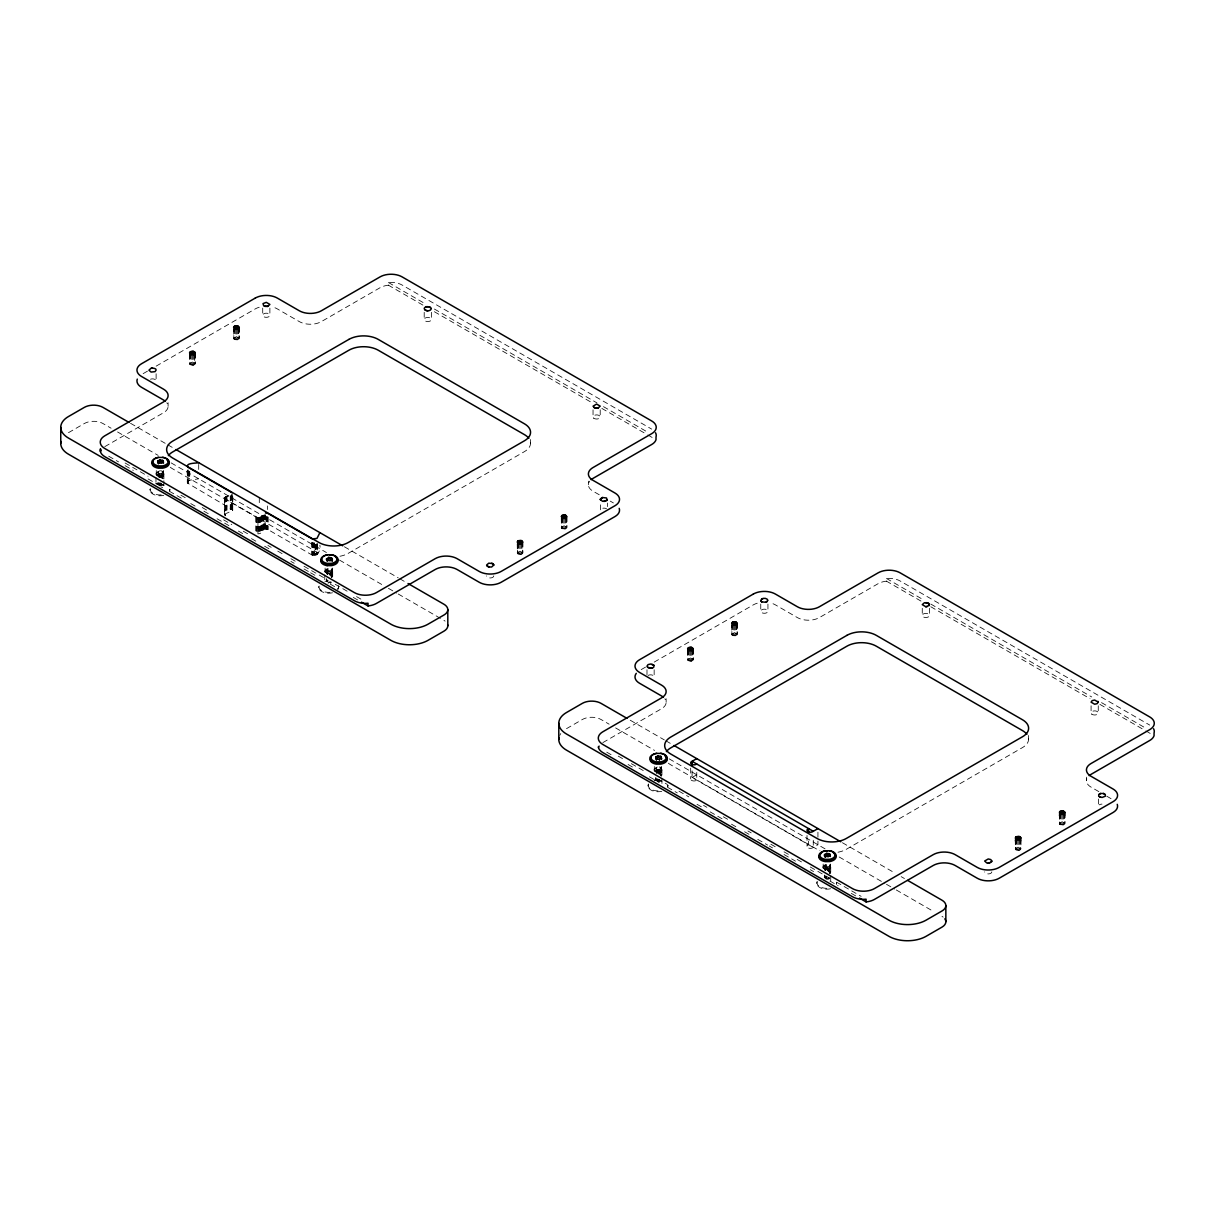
<?xml version="1.0" encoding="UTF-8"?>
<svg xmlns="http://www.w3.org/2000/svg" width="1215" height="1215" viewBox="0 0 1215 1215"><rect width="100%" height="100%" fill="white"/><g stroke="black" fill="none" stroke-linecap="round" stroke-linejoin="round"><path stroke-width="0.75" stroke-dasharray="5 3.75" d="M422.911 305.102L388.435 285.206L388.435 282.518A15.567 8.991 0 0 1 402.104 285.024L651.68 429.108M920.97 601.076L886.494 581.18L886.494 578.477A15.567 8.991 0 0 1 900.148 580.983L1149.724 725.082M187.201 481.93L189.175 480.305L198.698 478.801M224.486 498.074L225.944 496.631L232.171 495.067M224.486 514.218L232.672 510.589L232.779 495.887M189.54 363.71L192.395 362.055L195.251 363.71L193.534 365.214L189.783 364.363L189.54 352.882M233.584 338.271L236.439 336.631L239.294 338.271L237.578 339.79L233.827 338.939L233.584 327.442M517.18 552.871L520.035 551.215L522.89 552.871L521.174 554.374L517.423 553.524L517.18 542.042M561.224 527.432L564.079 525.791L566.934 527.432L565.218 528.95L561.467 528.1L561.224 516.618M687.599 659.669L690.454 658.029L693.309 659.669L691.578 661.188L687.827 660.322L687.599 648.84M731.643 634.245L734.498 632.59L737.353 634.245L735.622 635.764L731.87 634.898L731.643 623.417M1015.239 848.829L1018.094 847.189L1020.949 848.829L1019.218 850.348L1015.467 849.482L1015.239 839.808M1059.283 823.405L1062.138 821.75L1064.993 823.405L1063.262 824.924L1059.51 824.059L1059.283 812.577M257.945 517.742L261.058 516.907L262.622 514.082C260.466 518.972 267.057 533.674 257.945 533.886L257.945 517.742L224.486 498.423M262.425 530.56L264.84 529.163L268.151 529.664L311.754 554.845C317.404 557.776 320.942 549.818 319.894 545.186M158.74 475.187L158.178 475.551A3.113 1.792 0 0 1 163.114 475.657A3.113 1.792 0 0 1 161.686 478.376M158.74 476.477L158.178 476.857A3.113 1.792 0 0 1 161.868 476.356A3.113 1.792 0 0 1 163.661 478.285M327.579 573.951A2.369 1.367 0 0 1 330.92 573.753A2.369 1.367 0 0 1 331.239 575.682L331.817 575.318M329.797 574.756A2.369 1.367 0 0 1 331.239 576.973L331.817 576.609M656.799 771.145L656.221 771.525A3.113 1.792 0 0 1 661.37 771.814A3.113 1.792 0 0 1 658.94 774.456M656.799 772.436L656.221 772.816A3.113 1.792 0 0 1 660.899 772.725A3.113 1.792 0 0 1 660.444 775.413L661.036 775.094M825.623 869.91L825.046 870.289A3.113 1.792 0 0 1 829.739 870.198A3.113 1.792 0 0 1 829.268 872.886L829.86 872.567M829.86 871.276L829.298 871.656A2.369 1.367 0 0 0 828.706 869.621A2.369 1.367 0 0 0 825.304 870.213M143.142 373.643L148.017 370.833M156.143 366.14L255.287 308.899A15.567 8.991 0 0 1 260.116 307M68.48 432.677L84.321 423.534A13.183 7.609 0 0 1 102.971 423.534L111.081 428.212M104.809 446.634L163.539 412.736A15.567 8.991 0 0 0 166.82 402.803M641.186 669.617L646.061 666.792M654.186 662.114L753.346 604.857A15.567 8.991 0 0 1 758.16 602.974M566.524 728.651L582.365 719.493A13.183 7.609 0 0 1 601.015 719.493L609.125 724.186M602.868 742.593L661.583 708.694A15.567 8.991 0 0 0 664.863 698.762M696.757 774.775L692.094 777.463A3.341 1.929 0 0 0 691.639 780.41A3.341 1.929 0 0 0 696.757 780.151L696.757 771.191M388.435 282.518L424.551 303.37M434.408 309.05L596.914 402.879M603.475 406.661L647.808 432.251M434.408 311.739L591.994 402.727M601.835 408.407L646.152 433.998M647.808 434.94L652.728 437.795M886.494 578.477L924.25 600.286M930.812 604.068L1091.678 696.939M1101.534 702.635L1145.851 728.225M930.812 606.756L1090.037 698.686M1099.894 704.381L1144.211 729.957M1145.851 730.914L1150.772 733.754M599.238 494.763L592.95 491.133A15.567 8.991 0 0 1 589.67 481.201M610.249 501.127L613.393 502.934M1098.861 791.633L1090.994 787.092A15.567 8.991 0 0 1 1086.772 778.891M1106.728 796.174L1111.452 798.908M130.552 423.306L166.242 443.915M167.867 444.857L172.743 447.667M344.377 546.765L398.247 577.854M399.872 578.811L406.402 582.577M630.221 720.222L664.301 739.889M665.926 740.831L672.411 744.567M842.42 842.724L894.65 872.886M901.181 876.653L904.446 878.536M117.566 431.963L158.132 455.382M171.118 462.885L326.425 552.536M339.486 560.085L381.92 584.582M388.451 588.349L396.606 593.072M398.247 594.014L440.681 618.511M615.625 727.937L654.566 750.414M669.161 758.843L826.109 849.452M839.155 856.985L884.869 883.381M886.494 884.323L894.65 889.031M896.29 889.972L933.834 911.645M187.201 471.162L187.809 483.236L232.779 509.905M125.099 462.991L148.078 476.25M159.575 482.887L166.136 486.683M180.913 495.204L187.475 499.001M202.252 507.521L208.813 511.318M223.59 519.853L231.792 524.591M243.289 531.228L248.209 534.068M267.908 545.444L271.188 547.327M277.764 551.124L284.325 554.921M290.886 558.703L297.462 562.499M304.023 566.281L327.002 579.555M335.219 584.294L349.981 592.829M356.557 596.611L361.478 599.451M108.682 456.202L118.538 461.882M125.099 465.679L133.316 470.418M148.078 478.938L162.856 487.473M169.417 491.27L184.194 499.79M190.755 503.587L197.331 507.369M203.892 511.166L210.453 514.963M217.029 518.744L231.792 527.28M238.368 531.061L244.929 534.858M251.49 538.655L258.066 542.437M264.627 546.234L271.188 550.031M290.886 561.391L294.182 563.289M304.023 568.985L308.944 571.825M310.584 572.766L315.52 575.606M330.283 584.142L338.499 588.88M353.276 597.416L358.197 600.256M618.222 756.11L624.799 759.907M631.36 763.688L646.137 772.224M657.619 778.861L667.475 784.541M678.957 791.178L688.814 796.858M703.576 805.393L706.872 807.292M723.274 816.769L728.21 819.609M747.908 830.984L751.189 832.867M770.887 844.243L777.448 848.04M784.024 851.821L790.585 855.618M797.146 859.415L803.723 863.197M810.284 866.994L829.982 878.369M836.543 882.151L861.162 896.366M606.741 752.161L611.661 755.016M628.079 764.493L634.64 768.275M649.418 776.81L659.259 782.49M667.475 787.229L677.317 792.924M697.015 804.284L703.576 808.081M710.152 811.878L724.93 820.398M731.491 824.195L738.052 827.977M744.628 831.774L751.189 835.571M757.75 839.352L767.607 845.048M769.247 845.989L772.527 847.888M784.024 854.525L795.506 861.146M810.284 869.682L813.564 871.58M829.982 881.057L838.183 885.796M851.32 893.374L856.241 896.214M829.997 872.962L829.389 872.567A2.369 1.367 0 0 1 829.815 873.236M824.924 869.894L825.532 870.289A2.369 1.367 0 0 1 826.428 868.254A2.369 1.367 0 0 1 829.739 869.12A2.369 1.367 0 0 1 827.688 870.851M825.532 876.744L824.924 876.349A3.113 1.792 0 0 0 826.17 876.941M661.157 775.489L660.565 775.094A2.369 1.367 0 0 1 660.975 776.112M656.707 772.816L656.1 772.421A3.113 1.792 0 0 0 657.345 773.013M331.346 574.012L331.938 574.422A3.113 1.792 0 0 1 331.224 576.928M331.346 576.609L331.938 577.004A3.113 1.792 0 0 0 331.391 576.654M162.506 477.844L163.114 478.239A3.113 1.792 0 0 0 159.484 477.601M158.649 483.312L158.056 482.917A3.113 1.792 0 0 0 160.881 483.661M825.243 878.369L824.545 877.23A3.113 1.792 0 0 0 825.486 877.989M655.72 779.757L656.404 780.896M157.661 483.798L158.36 484.937M224.486 514.568L224.593 497.74M1098.254 705.763L1098.254 712.932M1098.421 798.984L1098.421 806.168A3.584 2.066 0 0 1 1102.005 804.102M1091.085 705.763L1091.085 712.932M1086.438 777.129L1086.438 780.744M1064.993 812.577L1064.993 823.405M1064.75 813.23L1064.75 824.059M1064.158 813.746L1064.158 824.575M1063.262 814.096L1063.262 824.924M1062.138 814.232L1062.138 825.046M1060.999 814.096L1060.999 824.924M1060.118 813.746L1060.118 824.575M1059.814 813.488L1059.814 824.317M1059.51 813.23L1059.51 824.059M1028.604 735.485L1028.604 739.085M1020.949 839.808L1020.949 848.829M1020.706 838.654L1020.706 849.482M1020.114 839.17L1020.114 849.999M1019.218 839.519L1019.218 850.348M1018.094 839.656L1018.094 850.485M1016.955 839.519L1016.955 850.348M1016.074 839.17L1016.074 849.999M1015.77 838.912L1015.77 849.741M1015.467 838.654L1015.467 849.482M929.429 608.29L929.429 615.458A3.584 2.066 0 0 1 924.053 617.25A3.584 2.066 0 0 1 924.053 613.666A3.584 2.066 0 0 1 929.429 615.458M922.261 608.29L922.261 615.458M836.649 883.472L836.649 882.637A9.887 5.71 0 0 1 836.315 884.11M830.726 867.328L830.726 874.132M830.726 875.833L830.726 880.936M830.331 864.032L830.331 867.616M830.027 864.442L830.027 868.862M824.894 864.746L824.894 869.15M823.163 864.032L823.163 867.616M817.938 832.184L817.938 839.352M817.938 841.16L817.938 844.744L813.275 847.432A3.387 1.959 0 0 1 807.99 847.797A3.387 1.959 0 0 1 808.613 844.744L808.613 837.56M816.875 882.637L816.875 883.472M813.275 840.248L813.275 847.432L692.094 777.463L692.094 768.488M807.018 835.419L807.018 846.187M767.941 604.052L767.941 611.221A3.584 2.066 0 0 1 762.564 613.013A3.584 2.066 0 0 1 762.564 609.429A3.584 2.066 0 0 1 767.941 611.221M760.757 604.052L760.757 611.221M737.353 623.417L737.353 634.245M737.11 622.763L737.11 634.898M736.806 624.313L736.806 633.334M736.518 624.586L736.518 635.415M735.622 624.935L735.622 635.764M734.498 625.072L734.498 635.885M733.359 624.935L733.359 635.764M732.478 624.586L732.478 635.415M731.87 622.763L731.87 634.898M693.309 648.84L693.309 659.669M693.066 649.493L693.066 660.322M692.763 649.736L692.763 658.758M692.474 650.01L692.474 660.839M691.578 650.359L691.578 661.188M690.454 650.496L690.454 661.325M690.667 768.108L690.667 778.876M689.315 650.359L689.315 661.188M688.434 650.01L688.434 660.839M687.827 649.493L687.827 660.322M667.87 786.044L667.87 785.194A9.887 5.71 0 0 1 667.521 786.667M666.139 698.731L666.139 702.331M661.932 769.9L661.932 783.493M661.507 766.559L661.507 770.143A3.584 2.066 0 0 1 656.495 772.041M661.203 766.969L661.203 771.388M656.054 767.273L656.054 771.677M654.323 766.559L654.323 770.143M654.156 669.738L654.156 676.907M648.096 785.194L648.096 786.044M646.988 669.738L646.988 676.907M607.546 503.025L607.546 506.609M600.377 504.817L600.377 510.194A3.584 2.066 0 0 1 602.594 508.295A3.584 2.066 0 0 1 606.498 508.736M600.21 409.789L600.21 416.973M593.042 409.789L593.042 416.973M588.394 481.17L588.394 484.77M566.934 516.618L566.934 527.432M566.706 517.271L566.706 528.1M566.099 517.772L566.099 528.601M565.218 518.122L565.218 528.95M564.079 518.258L564.079 529.087M562.955 518.122L562.955 528.95M562.059 517.772L562.059 528.601M561.77 517.514L561.77 528.343M561.467 517.271L561.467 528.1M530.56 439.511L530.56 443.126M522.89 542.042L522.89 552.871M522.663 541.389L522.663 553.524M522.055 543.211L522.055 554.025M521.174 543.545L521.174 554.374M520.035 543.682L520.035 554.511M518.911 543.545L518.911 554.374M518.03 543.211L518.03 554.025M517.727 542.953L517.727 553.782M517.423 541.389L517.423 553.524M431.371 312.316L431.371 319.499A3.584 2.066 0 0 1 425.994 321.292A3.584 2.066 0 0 1 425.994 317.707A3.584 2.066 0 0 1 431.371 319.499M424.202 312.316L424.202 319.499M338.605 586.663L338.605 587.513M332.682 571.369L332.682 576.457M332.287 568.058L332.287 571.658M331.984 568.483L331.984 572.888M326.835 568.772L326.835 573.191M325.104 568.058L325.104 571.658M324.769 574.756L324.769 579.859M318.831 586.663L318.831 587.513M317.495 544.988L317.495 553.949M317.282 543.515L317.282 554.283M316.978 543.819L316.978 554.572M316.599 544.077L316.599 554.845M316.143 544.305L316.143 555.058M315.627 544.472L315.627 555.24M315.065 544.593L315.065 555.346M314.472 542.847L314.472 555.407M313.88 542.847L313.88 555.407M313.288 542.786L313.288 555.346M312.726 542.68L312.726 555.24M312.209 542.497L312.209 555.058M311.754 542.285L311.754 554.845M269.882 308.078L269.882 315.262A3.584 2.066 0 0 1 264.505 317.054A3.584 2.066 0 0 1 264.505 313.455A3.584 2.066 0 0 1 269.882 315.262M268.151 517.104L268.151 529.664M267.695 516.891L267.695 529.451M267.452 505.941L267.452 509.525M267.178 516.709L267.178 529.269M266.617 516.603L266.617 529.163M266.024 516.542L266.024 529.102M265.432 514.75L265.432 529.102M264.84 514.811L264.84 529.163M264.278 514.917L264.278 529.269M263.761 515.099L263.761 529.451M263.306 515.312L263.306 529.664M262.926 515.585L262.926 529.937M262.713 308.078L262.713 315.262M261.559 516.284L261.559 532.428M261.347 516.603L261.347 532.747M261.058 516.907L261.058 533.051M260.663 517.165L260.663 533.309M260.207 517.393L260.207 533.537M259.691 517.56L259.691 533.704M259.296 497.649L259.296 504.817M259.129 517.681L259.129 533.825M258.537 517.742L258.537 533.886M257.352 517.681L257.352 533.825M256.79 517.56L256.79 533.704M256.274 517.393L256.274 533.537M255.818 517.165L255.818 533.309M239.294 327.442L239.294 338.271M239.066 326.789L239.066 338.939M238.763 328.339L238.763 337.375M238.459 328.612L238.459 339.441M237.578 328.961L237.578 339.79M236.439 329.098L236.439 339.927M235.315 328.961L235.315 339.79M234.419 328.612L234.419 339.441M233.827 326.789L233.827 338.939M232.672 496.236L232.672 510.589M232.475 496.555L232.475 510.907M232.171 494.581L232.171 511.211M231.792 494.323L231.792 511.469M231.336 495.553L231.336 511.697M230.82 495.72L230.82 511.864M230.258 495.842L230.258 511.986M227.023 496.343L227.023 512.487M226.461 496.464L226.461 512.608M225.944 496.631L225.944 512.776M225.489 496.859L225.489 515.798M225.094 497.117L225.094 515.54M224.805 497.421L224.805 515.236M198.698 464.449L198.698 469.841M195.251 352.882L195.251 363.71M195.023 353.535L195.023 364.363M194.719 355.57L194.719 362.799M194.415 354.036L194.415 364.865M193.534 354.385L193.534 365.214M192.395 354.522L192.395 365.351M191.271 354.385L191.271 365.214M190.391 354.036L190.391 364.865M189.783 353.535L189.783 364.363M189.737 471.223L189.737 480.198M189.175 471.344L189.175 480.305M188.659 471.511L188.659 480.487M188.188 469.947L188.188 483.509M187.809 470.205L187.809 483.236M187.52 470.387L187.52 482.947M187.307 470.053L187.307 482.613M169.811 490.07L169.811 489.235A9.887 5.71 0 0 1 169.477 490.708M168.095 402.757L168.095 406.372M163.888 473.926L163.888 479.029M163.888 480.73L163.888 487.534M163.448 470.585L163.448 474.184A3.584 2.066 0 0 1 158.436 476.083M163.159 471.01L163.159 475.414M158.011 471.298L158.011 475.718M156.112 373.764L156.112 380.948A3.584 2.066 0 0 0 153.895 379.034A3.584 2.066 0 0 0 149.992 379.475M156.279 470.585L156.279 474.184M155.976 477.328L155.976 482.431M150.037 489.235L150.037 490.07M836.573 882.728A9.887 5.71 0 0 1 836.573 884.216M830.559 888.757A9.887 5.71 0 0 1 820.247 887.77A9.887 5.71 0 0 1 817.224 881.999M825.471 877.822A9.887 5.71 0 0 1 826.762 877.762M828.053 877.822A9.887 5.71 0 0 1 829.329 877.959A3.113 1.792 0 0 1 826.17 878.232M657.983 790.904A9.887 5.71 0 0 1 648.43 783.721M654.186 779.924A9.887 5.71 0 0 1 659.274 779.529M667.779 785.3A9.887 5.71 0 0 1 667.779 786.788M661.765 791.314A9.887 5.71 0 0 1 651.453 790.327A9.887 5.71 0 0 1 648.43 784.571M654.186 780.774A9.887 5.71 0 0 1 659.274 780.379M826.762 888.332A9.887 5.71 0 0 1 817.224 881.148M824.21 877.109A9.887 5.71 0 0 1 826.762 876.926M822.813 867.328A3.949 2.278 0 0 1 827.461 865.08A3.949 2.278 0 0 1 830.483 868.118A3.949 2.278 0 0 1 824.788 869.302M823.633 868.725A3.949 2.278 0 0 1 823.117 868.209M655.174 771.51A3.949 2.278 0 0 1 656.632 767.743A3.949 2.278 0 0 1 661.917 770.097A3.949 2.278 0 0 1 655.994 771.874M559.69 735.47A26.366 15.218 0 0 1 560.798 733.587M941.99 916.368A13.183 7.609 0 0 1 943.129 917.112M656.282 773.089A2.369 1.367 0 0 1 660.14 772.254A2.369 1.367 0 0 1 659.472 774.593M660.975 780.638A2.369 1.367 0 0 1 657.649 781.67M656.267 780.546A2.369 1.367 0 0 1 657.786 779.134M659.608 766.893A2.369 1.367 0 0 1 660.596 768.913A2.369 1.367 0 0 1 656.966 769.125A2.369 1.367 0 0 1 657.254 767.03M655.538 771.555A3.113 1.792 0 0 1 658.317 769.581A3.113 1.792 0 0 1 661.735 771.191A3.113 1.792 0 0 1 658.94 773.165A2.369 1.367 0 0 1 660.793 775.17M657.133 773.074A2.369 1.367 0 0 1 657.254 770.902A2.369 1.367 0 0 1 660.854 771.54A2.369 1.367 0 0 1 658.864 773.378M660.444 780.577A3.113 1.792 0 0 1 657.345 780.759M656.662 780.516A3.113 1.792 0 0 1 656.221 777.98M658.864 779.848A2.369 1.367 0 0 1 656.404 778.967M658.94 779.62A3.113 1.792 0 0 1 656.662 779.225M656.1 778.876A3.113 1.792 0 0 1 655.553 777.539M660.611 775.155A3.113 1.792 0 0 1 661.537 775.899M659.138 773.469A3.113 1.792 0 0 1 661.461 775.99M824.621 869.393A3.113 1.792 0 0 1 829.739 868.907A3.113 1.792 0 0 1 828.554 871.823M829.298 878.764A2.369 1.367 0 0 1 825.957 878.946M825.122 877.67A2.369 1.367 0 0 1 826.078 876.774M824.393 868.558A3.113 1.792 0 0 1 827.688 867.054A3.113 1.792 0 0 1 830.574 868.831A3.113 1.792 0 0 1 827.764 870.639M825.486 870.229A3.113 1.792 0 0 1 824.545 869.484M825.82 870.168A2.582 1.488 0 0 1 825.608 867.966A2.582 1.488 0 0 1 829.42 868.042A2.582 1.488 0 0 1 828.964 870.213L828.372 870.396A2.582 1.488 0 0 1 827.719 870.487M824.393 876.304A3.113 1.792 0 0 1 824.621 875.848M825.957 877.002A2.369 1.367 0 0 1 825.243 876.44M824.545 875.939A3.113 1.792 0 0 1 824.393 875.013M829.435 872.628A3.113 1.792 0 0 1 830.377 873.372A3.113 1.792 0 0 0 827.962 870.942M827.84 870.73A2.369 1.367 0 0 1 829.298 872.947M886.494 581.18A15.567 8.991 0 0 0 878.126 583.671L819.396 617.585A15.567 8.991 0 0 1 797.389 617.585L775.367 604.857A15.567 8.991 0 0 0 770.538 602.974M668.341 763.157A20.761 11.983 0 0 0 670.756 764.843L816.996 849.27A20.761 11.983 0 0 0 819.912 850.682M837.97 852.216A20.761 11.983 0 0 0 846.354 849.27L1022.529 747.559A20.761 11.983 0 0 0 1028.163 736.624M655.386 771.616A3.584 2.066 0 0 1 656.556 768.229A3.584 2.066 0 0 1 661.507 770.173M648.035 675.449A3.584 2.066 0 0 1 652.592 675.191A3.584 2.066 0 0 1 653.867 677.727M823.451 868.436A3.584 2.066 0 0 1 826.701 865.551A3.584 2.066 0 0 1 830.058 868.406A3.584 2.066 0 0 1 824.21 869.074M991.82 871.854A3.584 2.066 0 0 1 988.235 873.919A3.584 2.066 0 0 1 984.651 871.854M158.421 476.781A2.369 1.367 0 0 1 162.081 476.28A2.369 1.367 0 0 1 161.96 478.452M162.947 484.314A2.369 1.367 0 0 1 159.605 485.696M158.223 484.588A2.369 1.367 0 0 1 160.972 483.099M160.972 470.828A2.369 1.367 0 0 1 162.537 472.954A2.369 1.367 0 0 1 158.542 472.878A2.369 1.367 0 0 1 160.35 470.812M157.479 475.581A3.113 1.792 0 0 1 160.82 473.607A3.113 1.792 0 0 1 163.6 475.855A3.113 1.792 0 0 1 159.302 477.039M158.603 476.796A3.113 1.792 0 0 1 158.056 476.447L158.649 476.857A2.369 1.367 0 0 1 159.94 474.731A2.369 1.367 0 0 1 162.947 476.159A2.369 1.367 0 0 1 159.605 477.298A2.369 1.367 0 0 1 162.947 478.497M162.4 484.618A3.113 1.792 0 0 1 159.302 484.8M158.603 484.542A3.113 1.792 0 0 1 157.51 482.871M160.82 483.874A2.369 1.367 0 0 1 158.36 482.993M331.224 575.637A3.113 1.792 0 0 0 331.391 572.781A3.113 1.792 0 0 0 326.577 573.434A3.113 1.792 0 0 0 326.881 573.92M331.239 582.79A2.369 1.367 0 0 1 330.252 583.2M328.43 583.17A2.369 1.367 0 0 1 327.913 582.987M327.063 581.696A2.369 1.367 0 0 1 328.035 580.816M326.334 572.584A3.113 1.792 0 0 1 329.645 571.08A3.113 1.792 0 0 1 332.53 572.857A3.113 1.792 0 0 1 329.721 574.665M327.184 574.012A2.369 1.367 0 0 1 328.764 572.204A2.369 1.367 0 0 1 331.741 573.267A2.369 1.367 0 0 1 329.645 574.892M327.777 574.194A2.582 1.488 0 0 1 327.564 571.992A2.582 1.488 0 0 1 331.376 572.068A2.582 1.488 0 0 1 330.92 574.255L330.328 574.437A2.582 1.488 0 0 1 329.66 574.528M328.126 582.274A3.113 1.792 0 0 0 331.224 582.091A9.887 5.71 0 0 0 327.427 581.848M326.881 581.681A3.113 1.792 0 0 1 326.577 579.889M327.913 581.043A2.369 1.367 0 0 1 327.048 580.117M328.126 580.983A3.113 1.792 0 0 1 326.577 578.598M330.92 576.335A2.369 1.367 0 0 1 331.771 577.262M329.918 574.984A3.113 1.792 0 0 1 332.485 577.049M327.594 573.996A3.113 1.792 0 0 1 331.938 574.422M338.271 586.04A9.887 5.71 0 0 1 338.271 588.986M332.5 592.783A9.887 5.71 0 0 1 322.203 591.796A9.887 5.71 0 0 1 319.165 586.04M161.215 494.885A9.887 5.71 0 0 1 150.371 487.747M156.143 483.95A9.887 5.71 0 0 1 161.215 483.57M169.736 489.326A9.887 5.71 0 0 1 169.736 490.814M163.706 495.356A9.887 5.71 0 0 1 153.409 494.368A9.887 5.71 0 0 1 150.371 488.597M157.373 484.557A9.887 5.71 0 0 1 161.215 484.421M162.491 484.557A9.887 5.71 0 0 1 163.706 484.8M160.957 487.018A3.949 2.278 0 0 1 162.719 487.61M338.529 585.919A9.887 5.71 0 0 1 337.284 589.518M330.009 592.328A9.887 5.71 0 0 1 318.922 585.919M324.937 581.393A9.887 5.71 0 0 1 327.427 580.998M325.301 572.508A3.949 2.278 0 0 1 328.035 569.121A3.949 2.278 0 0 1 332.621 571.764A3.949 2.278 0 0 1 326.744 573.343M156.796 475.323A3.949 2.278 0 0 1 158.907 471.724A3.949 2.278 0 0 1 163.843 474.23A3.949 2.278 0 0 1 157.95 475.9M443.946 620.394A13.183 7.609 0 0 1 445.085 621.138M388.435 285.206A15.567 8.991 0 0 0 380.082 287.712L321.352 321.611A15.567 8.991 0 0 1 299.33 321.611L277.309 308.899A15.567 8.991 0 0 0 272.479 307M170.282 467.198A20.761 11.983 0 0 0 172.712 468.884L318.938 553.311A20.761 11.983 0 0 0 320.32 554.04M339.927 556.257A20.761 11.983 0 0 0 348.31 553.311L524.47 451.6A20.761 11.983 0 0 0 530.12 440.665M157.327 475.642A3.584 2.066 0 0 1 158.512 472.255A3.584 2.066 0 0 1 163.448 474.199M325.407 572.478A3.584 2.066 0 0 1 328.658 569.577A3.584 2.066 0 0 1 332.014 572.432A3.584 2.066 0 0 1 326.167 573.115M493.776 575.895A3.584 2.066 0 0 1 490.192 577.96A3.584 2.066 0 0 1 486.592 575.895M162.081 476.781L161.489 476.963A2.582 1.488 0 0 1 158.011 475.46A2.582 1.488 0 0 1 161.853 474.26A2.582 1.488 0 0 1 162.081 476.781M660.14 772.74L659.548 772.937A2.582 1.488 0 0 1 656.054 771.419A2.582 1.488 0 0 1 659.897 770.234A2.582 1.488 0 0 1 660.14 772.74M657.133 771.783A2.369 1.367 0 0 0 660.975 770.948A2.369 1.367 0 0 0 657.786 769.444A2.369 1.367 0 0 0 657.133 771.783M825.957 866.675A2.369 1.367 0 0 0 829.799 865.839A2.369 1.367 0 0 0 826.625 864.336A2.369 1.367 0 0 0 825.957 866.675M825.957 869.257A2.369 1.367 0 0 0 829.799 868.421A2.369 1.367 0 0 0 826.625 866.918A2.369 1.367 0 0 0 825.957 869.257M1091.784 714.162A3.584 2.066 0 0 0 1097.965 713.752A3.584 2.066 0 0 0 1094.259 710.881A3.584 2.066 0 0 0 1091.784 714.162M159.074 475.824A2.369 1.367 0 0 0 162.916 474.989A2.369 1.367 0 0 0 159.742 473.486A2.369 1.367 0 0 0 159.074 475.824M327.913 570.716A2.369 1.367 0 0 0 331.756 569.865A2.369 1.367 0 0 0 328.566 568.362A2.369 1.367 0 0 0 327.913 570.716M327.913 573.298A2.369 1.367 0 0 0 331.756 572.462A2.369 1.367 0 0 0 328.566 570.959A2.369 1.367 0 0 0 327.913 573.298M593.74 418.203A3.584 2.066 0 0 0 599.906 417.793A3.584 2.066 0 0 0 596.216 414.907A3.584 2.066 0 0 0 593.74 418.203"/><path stroke-width="1.5" d="M619.21 508.356A15.567 8.991 0 0 1 614.972 516.557L501.203 582.243A15.567 8.991 0 0 1 479.181 582.243L457.159 569.531A15.567 8.991 0 0 0 435.137 569.531L376.407 603.43A15.567 8.991 0 0 1 368.039 605.936L368.039 603.247A15.567 8.991 0 0 1 354.385 600.742L104.809 456.658A15.567 8.991 0 0 1 100.48 448.775L100.48 451.464A15.567 8.991 0 0 1 101.058 450.127M1117.253 804.33A15.567 8.991 0 0 1 1113.016 812.531L999.246 878.217A15.567 8.991 0 0 1 977.225 878.217L955.203 865.505A15.567 8.991 0 0 0 933.181 865.505L874.451 899.404A15.567 8.991 0 0 1 866.098 901.91L866.098 899.206A15.567 8.991 0 0 1 852.429 896.716L602.868 752.617A15.567 8.991 0 0 1 598.327 746.845M152.27 462.095L152.239 464.677A8.444 4.875 0 0 0 158.284 468.17L162.749 468.14A8.794 5.088 0 0 0 168.885 464.601L168.931 462.019A8.444 4.875 0 0 0 166.728 459.802M321.109 559.568L321.064 562.15A8.444 4.875 0 0 0 327.108 565.643M819.153 855.542L819.123 858.109A8.444 4.875 0 0 0 825.167 861.602L829.632 861.587A8.794 5.088 0 0 0 835.768 858.033L835.799 855.466A8.444 4.875 0 0 0 833.596 853.249M431.371 308.671C430.778 311.556 424.81 311.556 424.202 308.671L424.506 307.835C426.009 304.631 432.175 308.701 431.082 307.911M493.472 564.307L493.776 565.127L492.713 563.593L488.764 563.168L486.592 565.066L488.764 567.025L486.896 565.947M493.776 565.066L491.604 567.025L488.764 566.965M602.534 497.543L606.498 497.968L607.257 500.261L602.534 501.339L600.377 499.441L602.534 497.467L601.425 497.968M600.377 499.441L600.666 498.621M646.988 666.139L648.035 664.62L650.572 664.013L653.867 665.258L653.867 666.974C652.379 670.194 646.243 666.078 647.276 666.974M929.429 604.69L929.126 605.51L928.381 603.172L929.126 603.87M991.82 861.086L990.772 859.567L988.235 858.959L984.651 861.025L986.808 862.984L989.663 862.984L991.82 861.025L991.531 861.921M1015.467 837.348L1015.467 838.654L1018.094 839.656L1020.949 838.001L1019.218 836.497L1016.074 836.846L1015.467 840.962M1098.254 702.103L1097.206 703.637L1094.669 704.244L1091.085 702.164L1092.133 700.645L1094.669 700.037L1098.254 702.164L1097.965 701.344M1059.51 811.924L1059.51 813.23L1062.138 814.232L1064.993 812.577L1063.262 811.058L1060.118 811.407L1059.51 815.538M1099.469 793.942L1100.593 793.441L1098.725 794.58L1098.725 796.22L1102.005 797.48L1105.301 796.22L1105.301 794.519L1103.433 793.441L1104.541 793.942M319.894 532.626L316.978 538.427L312.209 538.913L268.151 513.52L265.432 512.958M190.391 351.712L189.54 352.882L191.271 354.385L193.534 354.385L195.251 352.882L193.534 351.363L190.391 351.712L190.391 355.327M234.419 326.288L233.584 327.442L235.315 328.961L237.578 328.961L239.294 327.442L237.578 325.939L234.419 326.288L234.419 329.888M518.03 540.872L517.18 542.042L518.911 543.545L521.174 543.545L522.89 542.042L521.174 540.523L518.03 540.872L518.03 544.487M562.059 515.449L561.224 516.618L562.955 518.122L565.218 518.122L566.934 516.618L565.218 515.099L562.059 515.449L562.059 519.048M607.257 500.261L603.961 501.506M688.434 647.671L687.599 648.84L689.315 650.359L691.578 650.359L693.309 648.84L691.578 647.337L688.434 647.671L688.434 651.286M732.478 622.247L731.643 623.417L733.359 624.935L735.622 624.935L737.353 623.417L735.622 621.898L732.478 622.247L732.478 625.862M761.82 601.85L765.769 602.291L767.941 600.392C767.242 597.567 761.38 597.628 760.757 600.453L761.82 601.926L761.061 601.273M929.126 605.45L925.845 606.771L922.261 604.63L924.418 602.731L928.381 603.232M157.677 461.153L159.803 459.923L162.704 460.379L163.493 462.049L161.367 463.28L158.451 462.824L157.677 461.153L158.451 463.826L158.451 462.824M157.677 462.14L159.803 460.925L162.704 461.366L163.493 463.052M326.501 559.614L328.627 557.396L331.543 557.852L332.318 559.523L332.318 560.525L331.543 558.839L328.627 558.384L326.501 559.614L327.275 561.3M332.318 559.523L330.191 560.753L327.275 560.297L326.501 558.627M655.72 757.112L656.495 759.785L655.72 757.112L657.847 755.882L660.763 756.337L661.537 759.01L660.763 756.337M655.72 758.114L657.847 756.884L660.763 757.34M656.495 758.798L659.411 759.254L661.537 758.023M696.757 758.631L692.094 761.319A3.341 1.929 0 0 0 691.639 764.265A3.341 1.929 0 0 0 696.757 764.007M808.613 832.184L808.613 828.6A3.387 1.959 0 0 0 807.99 831.652A3.387 1.959 0 0 0 813.275 831.288L817.938 828.6M824.545 854.585L826.686 853.355L829.587 853.811L830.361 856.484L829.587 854.813L826.686 854.358L824.545 855.588L825.334 857.258L824.545 854.585L824.545 856.332M830.361 855.497L828.235 856.727L825.334 856.271M267.725 306.393L269.882 304.433L266.298 302.353L263.017 303.598L263.761 305.952L267.725 306.393L264.87 306.393M151.1 368.221L148.944 370.18L151.1 372.079L155.064 371.638L156.112 370.119C156.629 367.386 148.61 368.403 152.528 368.115M598.038 408.103L600.21 406.144L596.626 404.063L593.042 406.205L595.198 408.103L598.038 408.103L594.089 407.663M761.82 598.995L762.929 598.555M765.769 602.351L766.893 601.926M198.698 462.657C197.513 463.355 184.346 462.611 188.188 467.365L232.171 492.789M426.374 306.833L427.786 306.666M925.845 606.771L927.258 606.589M651.999 668.053L650.572 668.22M1100.593 793.501L1103.433 793.501M827.521 850.713L825.289 850.895A8.794 5.088 0 0 0 819.153 854.434L819.123 857.015A8.444 4.875 0 0 0 825.167 860.509L829.632 860.478A8.794 5.088 0 0 0 835.768 856.94L835.799 854.358A8.444 4.875 0 0 0 829.754 850.865L825.532 850.773A7.837 4.526 0 0 0 820.064 853.932L820.034 856.226A7.518 4.344 0 0 0 825.41 859.324L829.389 859.309A7.837 4.526 0 0 0 834.857 856.15L834.887 853.856A7.518 4.344 0 0 0 829.496 850.758M329.478 554.739L331.71 554.906A8.444 4.875 0 0 1 337.755 558.399L337.724 560.966A8.794 5.088 0 0 1 331.574 564.519L327.108 564.535A8.444 4.875 0 0 1 321.064 561.041L321.109 558.475A8.794 5.088 0 0 1 327.245 554.921L331.452 554.784A7.518 4.344 0 0 1 336.828 557.898L336.798 560.191A7.837 4.526 0 0 1 331.331 563.35L327.367 563.365A7.518 4.344 0 0 1 321.99 560.252L322.021 557.958A7.837 4.526 0 0 1 327.488 554.799M327.108 565.643L331.574 565.613A8.794 5.088 0 0 0 337.724 562.074L337.755 559.492A8.444 4.875 0 0 0 335.553 557.275M427.786 310.797L425.25 310.19M925.845 602.625L927.258 602.792M429.214 306.833L430.323 307.198M1099.469 796.873L1100.593 797.237M492.713 563.654L491.604 563.228M161.291 461.457L163.159 462.596M651.999 664.24L653.867 665.258M649.144 668.053L648.035 667.612M330.116 558.93L332.287 560.89M828.174 854.889L830.042 856.028M128.927 422.38L102.971 407.389A13.183 7.609 0 0 0 84.321 407.389L68.48 416.532A26.366 15.218 0 0 0 68.48 438.068L390.805 624.161A26.366 15.218 0 0 0 428.09 624.161L443.946 615.018A13.183 7.609 0 0 0 443.946 604.25L408.027 583.519M175.978 449.55L342.736 545.824M626.97 718.338L601.015 703.348A13.183 7.609 0 0 0 582.365 703.348L566.524 712.506A26.366 15.218 0 0 0 566.524 734.027L888.848 920.135A26.366 15.218 0 0 0 926.149 920.135L941.99 910.977A13.183 7.609 0 0 0 941.99 900.209L907.711 880.419M674.036 745.509L840.795 841.782M813.275 831.288L692.094 761.319L692.094 764.903M361.478 602.154L368.039 605.936M859.521 898.113L866.098 901.91M600.377 499.38L600.666 500.261M1064.75 811.924L1064.75 815.538M1064.158 811.407L1064.158 815.022M1063.262 811.058L1063.262 814.673M1062.138 810.921L1062.138 814.536M1060.999 811.058L1060.999 814.673M1060.118 811.407L1060.118 815.022M1020.706 837.348L1020.706 840.962M1020.114 836.846L1020.114 840.446M1019.218 836.497L1019.218 840.097M1018.094 836.36L1018.094 839.96M1016.955 836.497L1016.955 840.097M1016.074 836.846L1016.074 840.446M989.663 862.984L988.235 863.166M945.847 905.6L945.847 921.745M829.587 853.811L829.587 855.557M826.686 853.355L826.686 855.117M736.518 622.247L736.518 625.862M735.622 621.898L735.622 625.512M734.498 621.761L734.498 625.376M733.359 621.898L733.359 625.512M692.474 647.671L692.474 651.286M691.578 647.337L691.578 650.936M690.454 647.2L690.454 650.8M689.315 647.337L689.315 650.936M659.411 759.254L659.411 760.241M657.847 755.882L657.847 757.644M566.099 515.449L566.099 519.048M565.218 515.099L565.218 518.714M564.079 514.963L564.079 518.577M562.955 515.099L562.955 518.714M558.794 723.259L558.794 739.419M522.055 540.872L522.055 544.487M521.174 540.523L521.174 544.138M520.035 540.386L520.035 544.001M518.911 540.523L518.911 544.138M447.803 609.626L447.803 625.771M331.543 557.852L331.543 559.599M328.627 557.396L328.627 559.143M238.459 326.288L238.459 329.888M237.578 325.939L237.578 329.554M236.439 325.802L236.439 329.417M235.315 325.939L235.315 329.554M194.719 351.97L194.719 355.57M194.415 351.712L194.415 355.327M193.534 351.363L193.534 354.977M192.395 351.226L192.395 354.841M191.271 351.363L191.271 354.977M162.704 460.379L162.704 462.125M159.803 459.923L159.803 461.67M60.75 427.3L60.75 443.445M559.021 737.429A26.366 15.218 0 0 0 566.524 750.171L888.848 936.279A26.366 15.218 0 0 0 926.149 936.279L941.99 927.121A13.183 7.609 0 0 0 944.845 918.829M664.772 755.776A8.444 4.875 0 0 1 666.974 757.993L666.944 760.56A8.794 5.088 0 0 1 660.793 764.114L656.328 764.129A8.444 4.875 0 0 1 650.283 760.636L650.329 758.069A8.794 5.088 0 0 1 651.194 756.869M656.707 753.3A7.837 4.526 0 0 0 651.24 756.459L651.21 758.752A7.518 4.344 0 0 0 656.586 761.851L660.55 761.835A7.837 4.526 0 0 0 666.017 758.676L666.048 756.383A7.518 4.344 0 0 0 660.671 753.285M820.034 854.342A8.794 5.088 0 0 1 821.416 853.295M825.456 856.074A2.582 1.488 0 0 1 826.549 855.618M827.886 855.542A2.582 1.488 0 0 1 829.101 855.861M1026.903 734.331A20.761 11.983 0 0 0 1022.529 730.61L876.288 646.183A20.761 11.983 0 0 0 846.931 646.183L670.756 747.893A20.761 11.983 0 0 0 666.382 751.614M636.28 673.338A15.567 8.991 0 0 0 639.561 683.27L661.583 695.982A15.567 8.991 0 0 1 663.405 697.243M1089.172 775.641A15.567 8.991 0 0 1 1090.994 774.38L1149.724 740.482A15.567 8.991 0 0 0 1154.053 735.652L1154.053 732.964A15.567 8.991 0 0 0 1153.551 728.711M598.524 747.422A15.567 8.991 0 0 1 599.101 746.101M158.649 457.326A7.837 4.526 0 0 0 153.181 460.485L153.151 462.778A7.518 4.344 0 0 0 158.542 465.892L162.506 465.877A7.837 4.526 0 0 0 167.974 462.718L168.004 460.424A7.518 4.344 0 0 0 162.628 457.311M159.074 462.368A2.582 1.488 0 0 1 161.641 462.216M331.057 559.887A2.582 1.488 0 0 1 331.984 560.905M60.978 441.455A26.366 15.218 0 0 0 68.48 454.213L390.805 640.305A26.366 15.218 0 0 0 428.09 640.305L443.946 631.162A13.183 7.609 0 0 0 447.697 624.783M528.844 438.357A20.761 11.983 0 0 0 524.47 434.651L378.245 350.224A20.761 11.983 0 0 0 348.887 350.224L172.712 451.934A20.761 11.983 0 0 0 168.338 455.64M137.28 379.095A15.567 8.991 0 0 0 141.517 387.296L163.539 400.008A15.567 8.991 0 0 1 165.362 401.284M591.128 479.682A15.567 8.991 0 0 1 592.95 478.421L651.68 444.508A15.567 8.991 0 0 0 656.009 439.678L656.009 436.99A15.567 8.991 0 0 0 655.508 432.753M152.27 461.001L152.239 463.568A8.444 4.875 0 0 0 158.284 467.061L162.749 467.046A8.794 5.088 0 0 0 168.885 463.492L168.931 460.925A8.444 4.875 0 0 0 162.871 457.432L158.421 457.447A8.794 5.088 0 0 0 152.27 461.001M650.329 756.96L650.283 759.542A8.444 4.875 0 0 0 656.328 763.035L660.793 763.005A8.794 5.088 0 0 0 666.944 759.466L666.974 756.884A8.444 4.875 0 0 0 660.93 753.391L656.465 753.422A8.794 5.088 0 0 0 650.329 756.96M255.287 298.07L141.517 363.756A15.567 8.991 0 0 0 141.517 376.468L163.539 389.18A15.567 8.991 0 0 1 163.539 401.907L104.809 435.805A15.567 8.991 0 0 0 104.809 448.517L354.385 592.601A15.567 8.991 0 0 0 376.407 592.601L435.137 558.703A15.567 8.991 0 0 1 457.159 558.703L479.181 571.414A15.567 8.991 0 0 0 501.203 571.414L614.972 505.729A15.567 8.991 0 0 0 614.972 493.017L592.95 480.305A15.567 8.991 0 0 1 592.95 467.593L651.68 433.679A15.567 8.991 0 0 0 651.68 420.967L402.104 276.883A15.567 8.991 0 0 0 380.082 276.883L321.352 310.782A15.567 8.991 0 0 1 299.33 310.782L277.309 298.07A15.567 8.991 0 0 0 255.287 298.07M348.887 339.395L172.712 441.106A20.761 11.983 0 0 0 172.712 458.055L318.938 542.482A20.761 11.983 0 0 0 348.31 542.482L524.47 440.772A20.761 11.983 0 0 0 524.47 423.822L378.245 339.395A20.761 11.983 0 0 0 348.887 339.395M753.346 594.044L639.561 659.73A15.567 8.991 0 0 0 639.561 672.442L661.583 685.154A15.567 8.991 0 0 1 661.583 697.866L602.868 731.764A15.567 8.991 0 0 0 602.868 744.491L852.429 888.575A15.567 8.991 0 0 0 874.451 888.575L933.181 854.677A15.567 8.991 0 0 1 955.203 854.677L977.225 867.389A15.567 8.991 0 0 0 999.246 867.389L1113.016 801.703A15.567 8.991 0 0 0 1113.016 788.975L1090.994 776.264A15.567 8.991 0 0 1 1090.994 763.552L1149.724 729.653A15.567 8.991 0 0 0 1149.724 716.941L900.148 572.842A15.567 8.991 0 0 0 878.126 572.842L819.396 606.756A15.567 8.991 0 0 1 797.389 606.756L775.367 594.044A15.567 8.991 0 0 0 753.346 594.044M846.931 635.354L670.756 737.065A20.761 11.983 0 0 0 670.756 754.014L816.996 838.441A20.761 11.983 0 0 0 846.354 838.441L1022.529 736.73A20.761 11.983 0 0 0 1022.529 719.781L876.288 635.354A20.761 11.983 0 0 0 846.931 635.354"/></g></svg>
